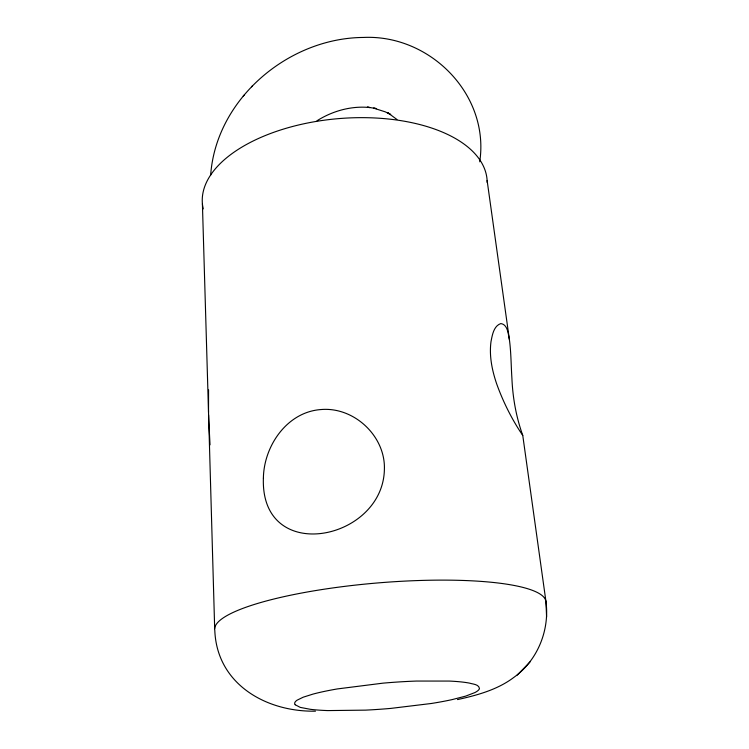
<?xml version="1.0" encoding="UTF-8"?>
<svg xmlns="http://www.w3.org/2000/svg" width="749" height="749" viewBox="0 0 749 749"><rect width="100%" height="100%" fill="white"/><g stroke="black" fill="none" stroke-linecap="round" stroke-linejoin="round"><path stroke-width="1.12" d="M208.568 389.892L208.522 412.362M479.725 161.793C489.865 94.552 429.935 34.267 363.405 37.45C288.412 37.956 215.984 98.952 210.656 175.2M522.755 435.403C512.101 419.871 502.963 401.586 496.521 383.441C492.037 370.09 489.116 355.822 490.988 341.713C492.262 335.215 493.638 325.965 500.847 323.559C507.869 324.57 508.131 334.054 509.386 339.531C511.118 352.358 511.052 365.334 511.904 378.236C512.728 397.7 516.173 417.053 522.755 435.403L545.909 601.222C549.878 629.909 537.66 660.337 514.02 677.265C497.617 689.735 477.291 695.231 457.48 699.594M243.238 96.106L244.137 95.095M251.617 86.781L252.282 86.023M517.203 675.121L530.002 661.966M316.977 120.776C332.64 110.889 351.487 105.628 370.025 107.566L367.375 107.144L376.513 108.596L373.611 108.137L385.323 111.863L390.697 114.569L387.673 112.65L396.942 119.484M315.46 711.166C266.41 712.074 216.864 684.352 214.794 630.312A166.222 32.853 -4.8 0 1 378.292 582.891A166.222 32.853 -4.8 0 1 545.984 602.776L546.592 617.11M295.209 704.762L300.265 707.393L310.329 709.303A95.479 13.313 -4.8 0 0 327.716 710.586L365.512 710.136A95.498 13.323 -4.8 0 0 390.781 708.404L431.321 703.489A95.46 13.313 -4.8 0 0 451.975 699.641L465.578 696.149L474.838 692.591A95.385 13.285 -4.8 0 0 479.454 688.5C478.854 684.174 472.666 684.183 469.38 683.097A95.114 13.229 -4.8 0 0 449.381 681.066L416.472 681.056A94.365 13.117 -4.8 0 0 382.964 683.154L337.331 688.93A94.393 13.126 -4.8 0 0 312.942 694.117L303.251 697.179L297.184 700.137A95.198 13.248 -4.8 0 0 295.218 704.762M487.122 180.509L509.386 339.531M210.029 444.887L208.756 420.283L202.408 203.803M208.597 414.946L214.682 628.654M203.232 208.887A142.844 73.159 -4.8 0 1 336.151 118.838A142.844 73.159 -4.8 0 1 487.187 182.522M263.386 478.105C260.324 565.523 382.879 540.815 384.387 469.539C385.66 436.264 354.137 406.651 321.059 409.544C287.082 411.866 263.882 445.955 263.386 478.105"/></g></svg>
